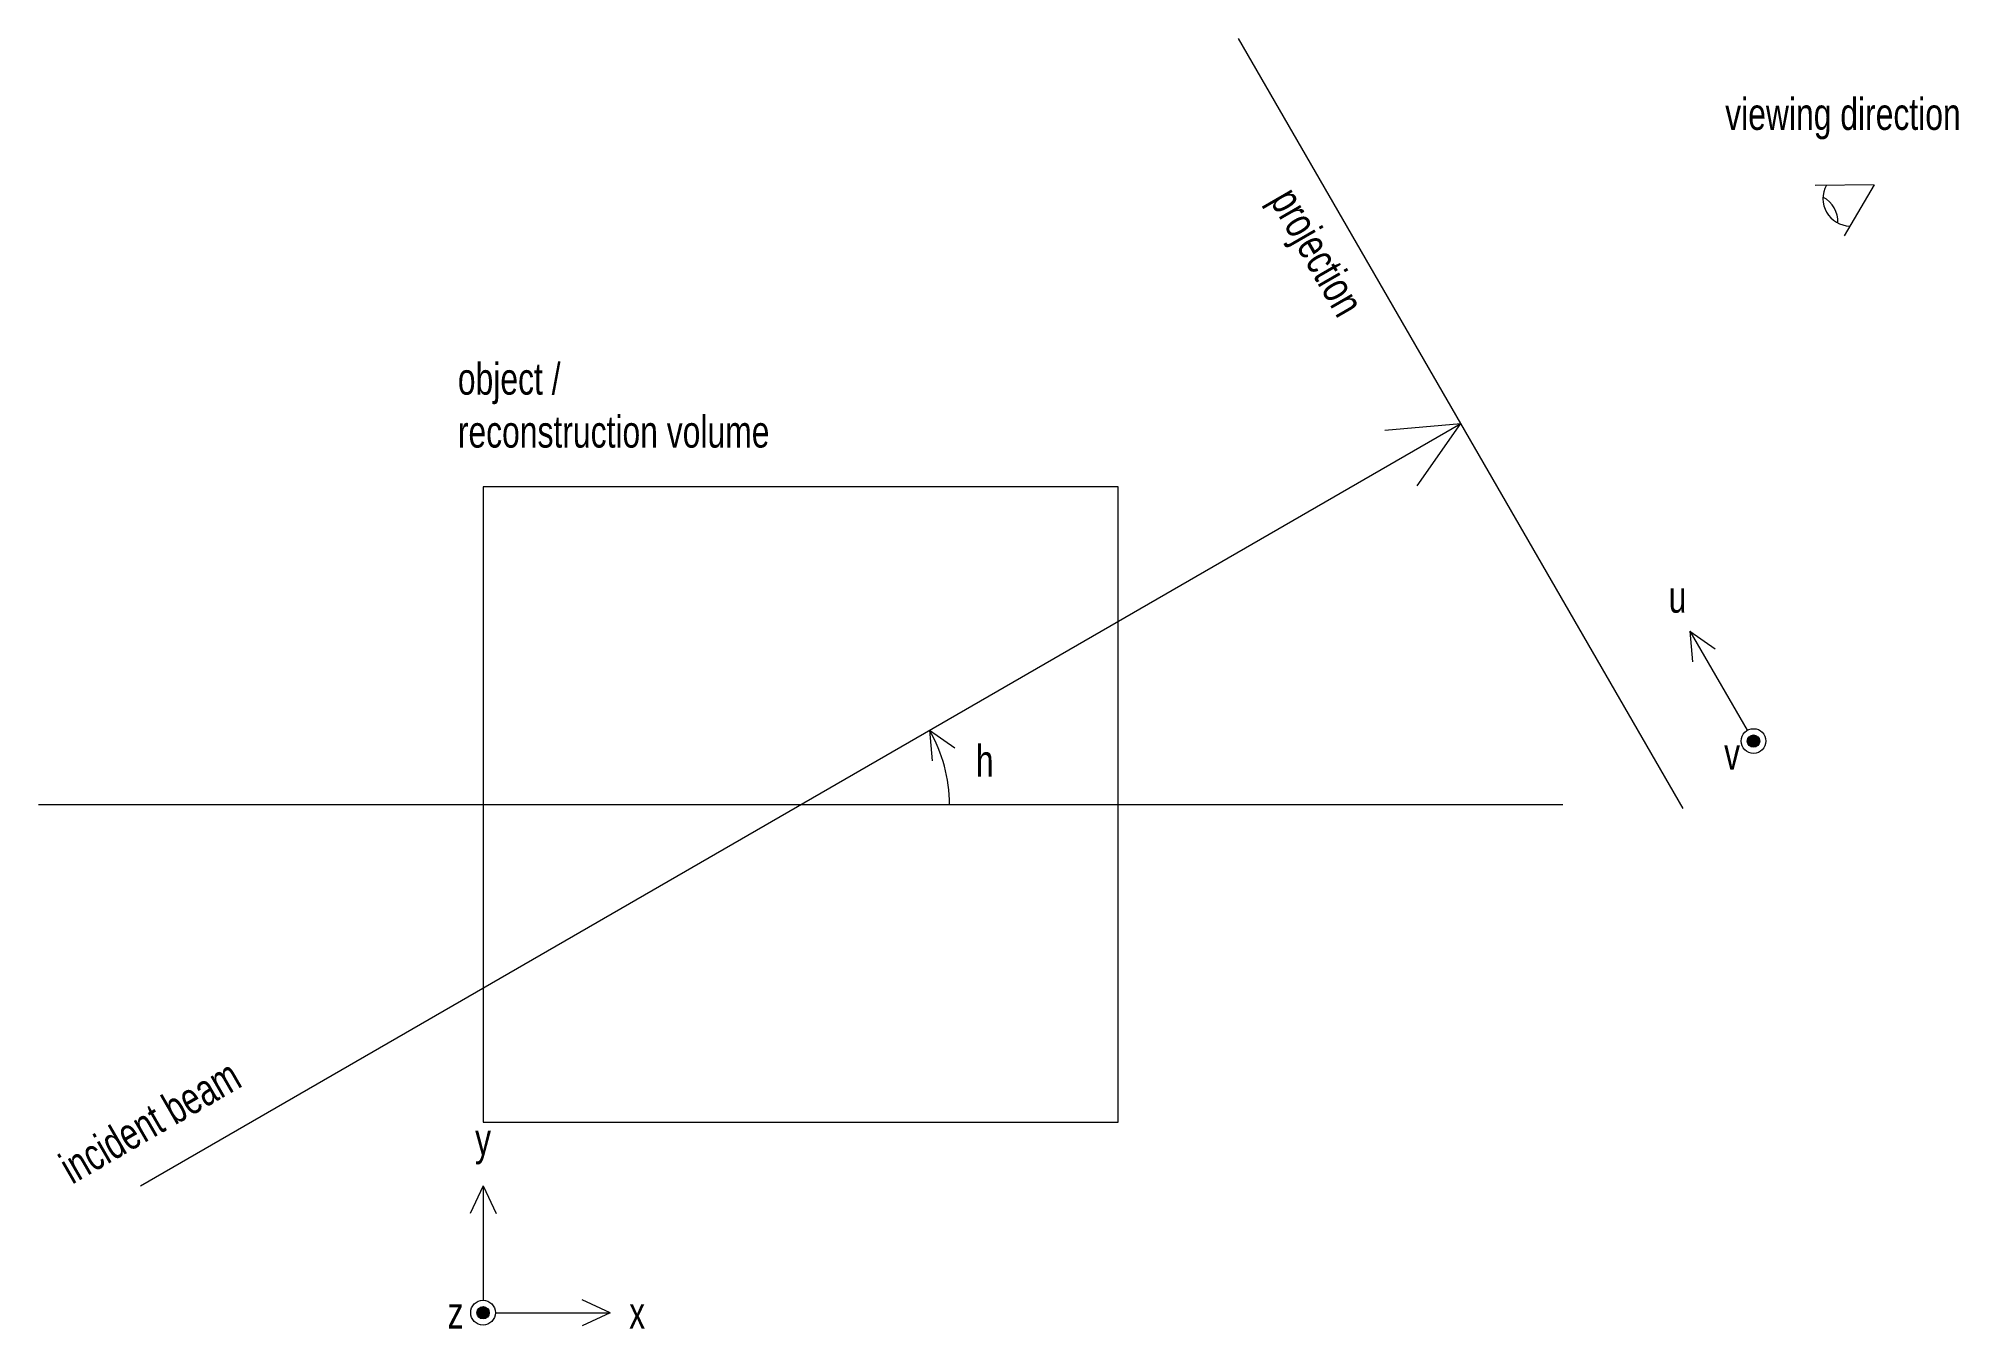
# Model space of a CAD drawing. Header units: millimetres. Extents: x -12 to 18.2, y -8.2 to 12.1.
import ezdxf

# ---------------------------------------------------------------- set-up
doc = ezdxf.new("R2010")
doc.units = ezdxf.units.MM
doc.layers.add('geometry lines', color=7, linetype='CONTINUOUS', lineweight=9, true_color=0x000000)
doc.layers.add('objects', color=7, linetype='CONTINUOUS', lineweight=15, true_color=0x000000)
doc.styles.get("Standard").update_dxf_attribs({"font": 'txt', "width": 0.75})

msp = doc.modelspace()

# ---------------------------------------------------------------- hatches: boundary and pattern name
at = {"layer": 'geometry lines'}
h = msp.add_hatch(color=256, dxfattribs=at)
edge = h.paths.add_edge_path()
edge.add_arc((15, 1), 0.0973, 0, 360)
h = msp.add_hatch(color=256, dxfattribs=at)
edge = h.paths.add_edge_path()
edge.add_arc((-5, -8), 0.0973, 0, 360)

# ---------------------------------------------------------------- linework, layer by layer
for p, q in [((-10.392, -6), (10.392, 6)), ((9.197, 5.895), (10.392, 6)), ((9.704, 5.017), (10.392, 6)), ((14, 2.732), (14.042, 2.248)), ((14, 2.732), (14.398, 2.454)), ((14, 2.732), (14.902, 1.169)), ((2.028, 1.171), (2.07, 0.687)), ((2.028, 1.171), (2.426, 0.892)), ((-12, 0), (12, 0)), ((-5, -6), (-5.205, -6.44)), ((-5, -6), (-4.795, -6.44)), ((-5, -6), (-5, -7.805)), ((-3, -8), (-3.44, -7.795)), ((-4.805, -8), (-3, -8)), ((-3, -8), (-3.44, -8.205))]:
    msp.add_line(p, q, dxfattribs=at)
for centre, radius in [((15, 1), 0.195), ((15, 1), 0.0973), ((-5, -8), 0.195), ((-5, -8), 0.0973)]:
    msp.add_circle(centre, radius, dxfattribs=at)
msp.add_arc((0, 0), 2.342, 0, 30, dxfattribs=at)
at = {"layer": 'objects'}
for p, q in [((13.892, -0.062), (6.892, 12.062)), ((16.9, 9.757), (15.969, 9.747)), ((16.9, 9.757), (16.426, 8.956)), ((5, 5), (-5, 5)), ((-5, 5), (-5, -5)), ((5, -5), (5, 5)), ((-5, -5), (5, -5))]:
    msp.add_line(p, q, dxfattribs=at)
for centre, start, end in [((16.526, 9.541), 151.237, 268.763), ((15.895, 9.177), 357.2512, 62.7485)]:
    msp.add_arc(centre, 0.433, start, end, dxfattribs=at)

# ---------------------------------------------------------------- texts
at = {"layer": 'geometry lines', "char_height": 0.5, "width": 100}
for s, insert, attachment_point in [('viewing\\~direction', (16.408, 10.471), 8), ('object\\~/\\Preconstruction\\~volume', (-5.397, 5.613), 7), ('u', (13.803, 3.014), 8), ('h', (3.037, 0.688), 6), ('v', (14.788, 0.8), 6), ('y', (-5, -5.667), 8), ('z', (-5.308, -8), 6), ('x', (-2.7, -8), 4)]:
    msp.add_mtext(s, dxfattribs=dict(at, insert=insert, attachment_point=attachment_point))
for s, insert, attachment_point, rotation in [('projection', (7.243, 9.443), 7, 300), ('incident\\~beam', (-10.115, -5.212), 8, 30)]:
    msp.add_mtext(s, dxfattribs=dict(at, insert=insert, attachment_point=attachment_point, rotation=rotation))

doc.saveas('drawing.dxf')
